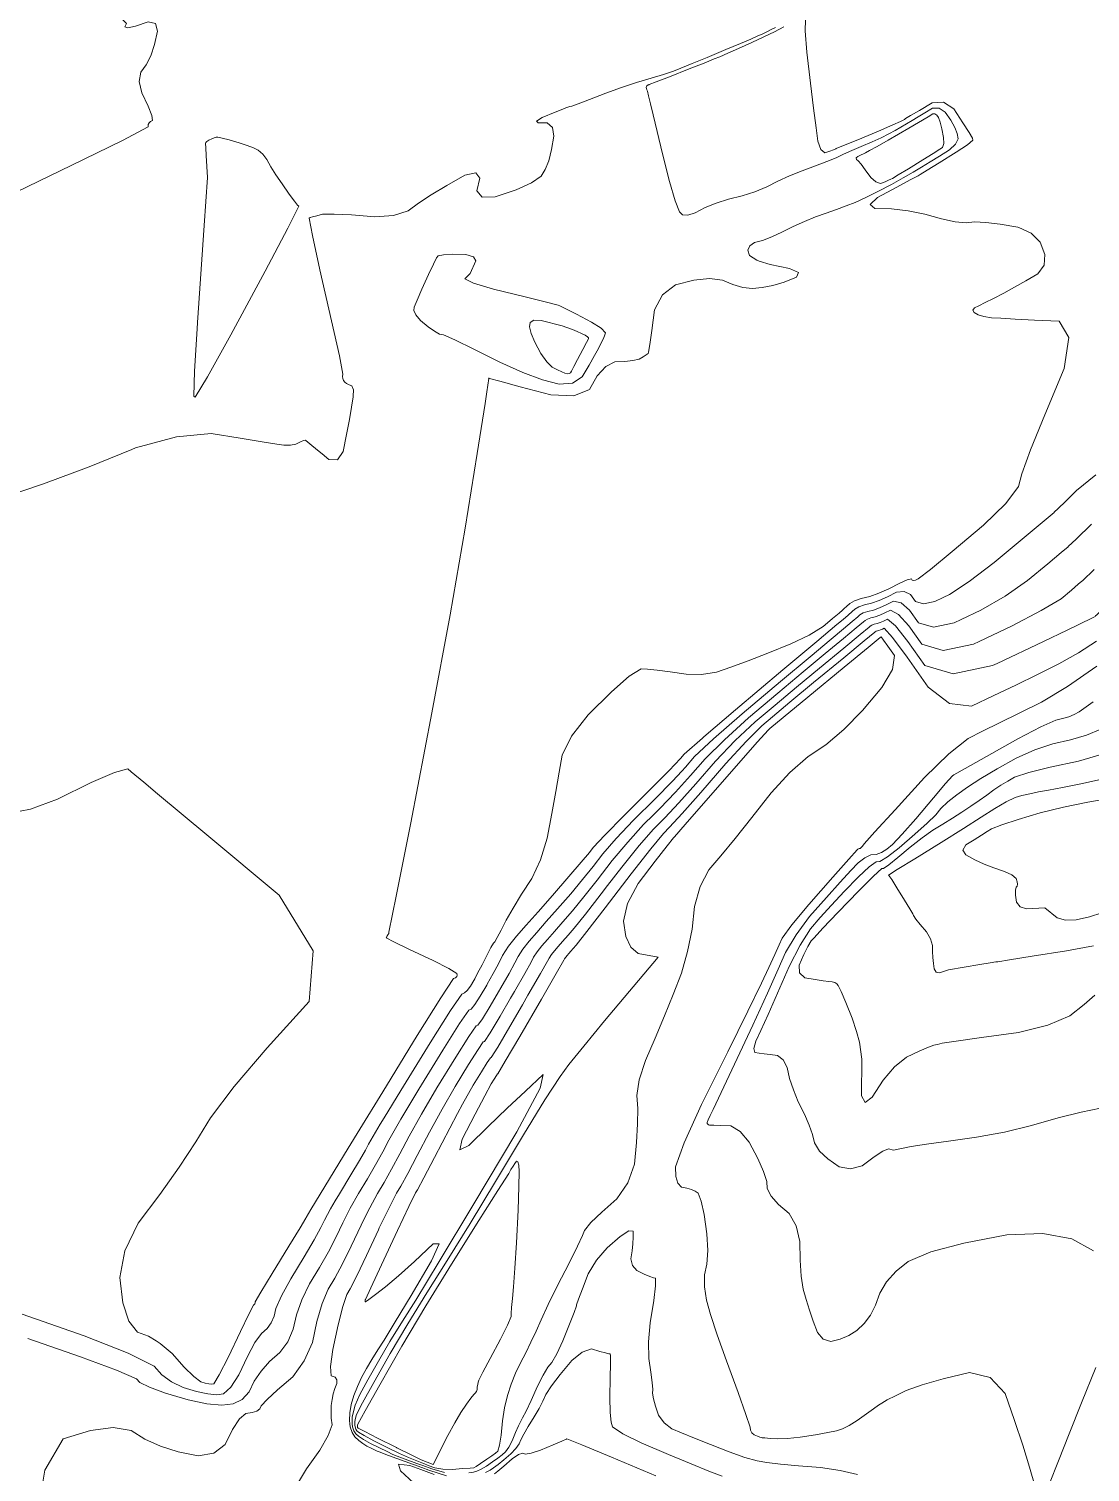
# Model space of a CAD drawing. Header units: inches. Extents: x 1337389 to 1347141, y 407035 to 414577.
# Drawn here: x 1343835 to 1344391, y 411760 to 412515 of the extents above; entities that cross this region are included whole.
import ezdxf

# ---------------------------------------------------------------- set-up
doc = ezdxf.new("R2010")
doc.units = ezdxf.units.IN
doc.header["$MEASUREMENT"] = 0
doc.layers.add('Topo', color=7, linetype='Continuous', lineweight=15, true_color=0x459900)

msp = doc.modelspace()

# ---------------------------------------------------------------- linework, layer by layer
at = {"layer": 'Topo'}
msp.add_line((1343927.117, 412411.7239, 745), (1343928.862, 412436.923, 745), dxfattribs=at)
for points, elevation in [([(1343872.0158, 412532.2548), (1343886.497, 412517.3889), (1343885.5252, 412515.6441), (1343887.065, 412515.2139), (1343891.1161, 412516.0979), (1343897.6781, 412518.296), (1343901.5308, 412517.4288), (1343902.6729, 412513.496), (1343901.105, 412506.4959), (1343899.1191, 412500.5759), (1343896.7161, 412495.736), (1343893.8959, 412491.9741), (1343893.1289, 412487.129), (1343894.4151, 412481.198), (1343897.7559, 412474.184), (1343899.625, 412469.337), (1343900.022, 412466.6589), (1343898.946, 412466.149), (1343898.198, 412465.4431), (1343897.7757, 412464.5421), (1343897.6809, 412463.4449), (1343884.256, 412456.295), (1343857.5008, 412443.0928), (1343817.417, 412423.837)], 740), ([(1344145.322, 412483.9211), (1344153.2799, 412486.5351), (1344160.9999, 412488.795), (1344167.432, 412490.8089), (1344172.576, 412492.5749), (1344176.4319, 412494.0952), (1344182.2981, 412496.4682), (1344190.1729, 412499.6952), (1344200.0571, 412503.7748), (1344207.7179, 412506.9731), (1344213.1561, 412509.2881), (1344216.3709, 412510.721), (1344219.265, 412512.0638), (1344221.8391, 412513.319), (1344224.0909, 412514.4858), (1344225.9169, 412515.3941)], 745), ([(1344217.4661, 412393.212), (1344216.18, 412393.6281), (1344212.309, 412396.1297), (1344211.573, 412398.8681), (1344212.4779, 412401.0941), (1344215.0231, 412402.8069), (1344219.2077, 412404.007), (1344223.9791, 412405.8171), (1344229.3361, 412408.2359), (1344235.2791, 412411.264), (1344241.121, 412413.937), (1344246.8632, 412416.2521), (1344252.5041, 412418.2109), (1344257.858, 412420.1359), (1344262.925, 412422.0268), (1344267.7051, 412423.8849), (1344273.2549, 412426.3771), (1344279.5761, 412429.5037), (1344286.666, 412433.2651), (1344292.818, 412436.6492), (1344298.0301, 412439.6571), (1344302.304, 412442.287), (1344306.881, 412445.1041), (1344311.7619, 412448.1059), (1344316.9459, 412451.2948), (1344320.22, 412454.32), (1344321.5831, 412457.1811), (1344321.036, 412459.8781), (1344319.7217, 412463.1021), (1344317.644, 412466.852), (1344314.7991, 412471.1299), (1344311.6018, 412473.198), (1344308.052, 412473.0548), (1344304.1501, 412470.703), (1344300.599, 412468.572), (1344297.4011, 412466.6621), (1344294.5548, 412464.9751), (1344291.5881, 412463.2412), (1344288.4999, 412461.4629), (1344285.2911, 412459.639), (1344281.2821, 412457.644), (1344276.4721, 412455.4761), (1344270.8611, 412453.1349), (1344265.861, 412450.9801), (1344261.472, 412449.01), (1344257.6929, 412447.224), (1344252.836, 412445.1931), (1344246.901, 412442.9161), (1344239.8871, 412440.3931), (1344233.301, 412437.7351), (1344227.1419, 412434.9401), (1344221.4101, 412432.0099), (1344215.217, 412429.4631), (1344208.5619, 412427.3), (1344201.445, 412425.521), (1344194.9781, 412423.4579), (1344189.163, 412421.113), (1344183.9979, 412418.4831), (1344180.0389, 412417.232), (1344177.2858, 412417.358), (1344175.7388, 412418.8609), (1344173.4971, 412424.6911), (1344170.5611, 412434.8469), (1344166.93, 412449.3301), (1344164.059, 412460.928), (1344161.9479, 412469.6411), (1344160.597, 412475.4689), (1344159.5949, 412479.5979), (1344158.943, 412482.0268), (1344158.641, 412482.7571), (1344158.457, 412483.4039), (1344158.3931, 412483.9668), (1344158.4461, 412484.4451), (1344158.588, 412484.806), (1344158.817, 412485.0489), (1344159.1329, 412485.1739), (1344159.4209, 412485.2788), (1344159.68, 412485.366), (1344159.9108, 412485.434), (1344163.505, 412486.835), (1344170.463, 412489.569), (1344180.7849, 412493.638), (1344188.621, 412496.7441), (1344193.971, 412498.8881), (1344196.835, 412500.0711), (1344201.069, 412501.894), (1344206.6712, 412504.3591), (1344213.6431, 412507.4659), (1344219.9191, 412510.38), (1344225.4999, 412513.1009), (1344230.3839, 412515.631)], 750), ([(1344241.6671, 412519.3587), (1344241.4709, 412513.5139), (1344242.3418, 412502.478), (1344244.28, 412486.25), (1344245.8938, 412473.071), (1344247.183, 412462.9421), (1344248.1479, 412455.8601), (1344249.683, 412451.4599), (1344251.7891, 412449.7409), (1344254.4651, 412450.704), (1344256.355, 412451.396), (1344257.4589, 412451.8161), (1344257.7758, 412451.9669), (1344261.6132, 412453.5789), (1344268.969, 412456.6519), (1344279.8442, 412461.1881), (1344287.328, 412464.3449), (1344291.4219, 412466.1241), (1344292.1249, 412466.5232), (1344292.8021, 412466.9129), (1344293.4521, 412467.293), (1344294.0748, 412467.6619), (1344296.6861, 412469.232), (1344301.2842, 412472.002), (1344307.8677, 412475.9709), (1344313.858, 412476.211), (1344319.2531, 412472.7231), (1344324.053, 412465.505), (1344327.3139, 412460.3911), (1344329.0371, 412457.3821), (1344329.22, 412456.4782), (1344326.366, 412454.0441), (1344320.4741, 412450.0809), (1344311.544, 412444.5879), (1344305.249, 412440.7149), (1344301.588, 412438.463), (1344300.5619, 412437.832), (1344296.4999, 412435.6189), (1344289.4029, 412431.825), (1344279.2692, 412426.4501), (1344275.444, 412422.758), (1344277.926, 412420.7479), (1344286.7148, 412420.4211), (1344295.4502, 412419.3908), (1344304.1311, 412417.6569), (1344312.7569, 412415.2191), (1344319.9549, 412413.7362), (1344325.726, 412413.2059), (1344330.069, 412413.6302), (1344336.024, 412413.3952), (1344343.5909, 412412.503), (1344352.7711, 412410.952), (1344353.229, 412410.743)], 755), ([(1344116.3221, 412473.3239), (1344118.4059, 412474.063), (1344119.373, 412474.1989), (1344122.82, 412475.394), (1344128.747, 412477.649), (1344137.1541, 412480.9621), (1344145.322, 412483.9211)], 745), ([(1344005.0549, 412322.4519), (1344005.1111, 412325.892), (1344004.3741, 412328.003), (1344002.839, 412328.493), (1344001.5921, 412329.115), (1344000.6331, 412329.871), (1343999.962, 412330.7591), (1343999.5819, 412331.7339), (1343999.4931, 412332.7962), (1343999.695, 412333.944), (1343997.7831, 412343.6289), (1343993.7559, 412361.848), (1343987.6161, 412388.6041), (1343983.6821, 412406.5341), (1343981.9538, 412415.6378), (1343982.432, 412415.9169), (1343983.7729, 412416.343), (1343985.9789, 412416.9161), (1343989.0481, 412417.6359), (1343995.1291, 412417.789), (1344004.222, 412417.3749), (1344016.3279, 412416.396), (1344026.186, 412417.073), (1344033.7979, 412419.407), (1344039.1621, 412423.3991), (1344045.885, 412427.8319), (1344053.9671, 412432.708), (1344063.4071, 412438.0269), (1344069.1899, 412439.329), (1344071.3181, 412436.6161), (1344069.789, 412429.8863), (1344072.4329, 412426.6121), (1344079.2521, 412426.7949), (1344090.244, 412430.4339), (1344098.281, 412434.016), (1344103.3641, 412437.5419), (1344105.492, 412441.0112), (1344107.3091, 412445.6501), (1344108.8151, 412451.4589), (1344110.0102, 412458.4381), (1344109.238, 412463.0949), (1344106.496, 412465.431), (1344101.7861, 412465.447), (1344100.9091, 412466.3982), (1344103.8641, 412468.284), (1344110.6519, 412471.105), (1344115.499, 412473.0321), (1344116.3221, 412473.3239)], 745), ([(1343928.862, 412436.923), (1343928.1339, 412448.386), (1343927.906, 412452.3791), (1343927.8139, 412454.6321), (1343927.858, 412455.1452), (1343928.408, 412455.7339), (1343929.4631, 412456.3991), (1343931.0239, 412457.1402), (1343932.342, 412457.6531), (1343933.419, 412457.9381), (1343934.2542, 412457.9967), (1343936.5141, 412457.532), (1343940.201, 412456.5429), (1343945.313, 412455.0309), (1343949.545, 412453.6309), (1343952.8949, 412452.3409), (1343955.366, 412451.162), (1343957.6999, 412449.1261), (1343959.897, 412446.234), (1343961.9589, 412442.485), (1343964.5891, 412438.2361), (1343967.7881, 412433.4861), (1343971.5561, 412428.236), (1343974.2661, 412424.54), (1343975.9181, 412422.398), (1343976.5099, 412421.8112), (1343970.8899, 412410.323), (1343959.0558, 412387.932), (1343941.009, 412354.6411), (1343928.7569, 412332.648), (1343922.3019, 412321.9529), (1343921.642, 412322.5581), (1343922.078, 412335.6011), (1343923.4098, 412357.768)], 745), ([(1343923.4098, 412357.768), (1343923.6091, 412361.0821), (1343927.117, 412411.7239)], 745), ([(1344353.229, 412410.743), (1344359.724, 412407.78), (1344364.449, 412402.988), (1344366.9479, 412396.5759), (1344366.542, 412391.0839), (1344363.2333, 412386.513), (1344357.0201, 412382.8629), (1344351.094, 412379.504), (1344345.4531, 412376.438), (1344340.097, 412373.6639), (1344335.7591, 412371.4442), (1344332.436, 412369.7782), (1344330.1289, 412368.6658), (1344329.28, 412367.516), (1344329.887, 412366.329), (1344331.9512, 412365.1041), (1344334.9619, 412364.1861), (1344338.9221, 412363.5739), (1344343.83, 412363.2689), (1344351.3709, 412362.8599), (1344361.5459, 412362.3459), (1344374.354, 412361.7289), (1344379.5049, 412353.251), (1344376.9979, 412336.9131), (1344366.833, 412312.714), (1344359.458, 412294.382), (1344354.8721, 412281.9171), (1344353.0749, 412275.3189), (1344346.4031, 412266.352), (1344334.8548, 412255.0161), (1344318.4321, 412241.3109), (1344307.0321, 412231.959), (1344300.6552, 412226.9591), (1344299.3019, 412226.3131), (1344298.249, 412226.0971), (1344297.497, 412226.3131), (1344297.046, 412226.9591), (1344294.8711, 412226.414), (1344290.972, 412224.6781), (1344285.3498, 412221.751), (1344280.1259, 412219.455), (1344275.3, 412217.7891), (1344270.8732, 412216.755), (1344267.371, 412215.535), (1344264.7931, 412214.1291), (1344263.1401, 412212.538), (1344261.973, 412211.4229), (1344261.291, 412210.7838), (1344261.0938, 412210.6228), (1344259.2871, 412209.1019), (1344255.8689, 412206.223), (1344251.924, 412202.8981)], 755), ([(1344074.9971, 412324.8559), (1344076.0462, 412331.8399), (1344075.8662, 412331.9071), (1344076.0909, 412331.865), (1344076.2399, 412331.8288), (1344076.334, 412331.8019), (1344081.7059, 412330.3578), (1344092.4128, 412327.4909), (1344108.4631, 412323.196), (1344120.529, 412322.7161), (1344128.6111, 412326.053), (1344132.7092, 412333.207), (1344137.1661, 412338.0211), (1344141.983, 412340.4971), (1344147.1601, 412340.634), (1344151.3532, 412341.1129), (1344154.562, 412341.9349), (1344156.787, 412343.1011), (1344158.3611, 412344.0901), (1344159.2819, 412344.903), (1344159.551, 412345.54), (1344160.203, 412349.541), (1344161.2362, 412356.9079), (1344162.6519, 412367.64), (1344166.802, 412375.6021), (1344173.687, 412380.792), (1344183.306, 412383.2119), (1344191.5012, 412384.0331), (1344198.273, 412383.254), (1344203.6202, 412380.8749), (1344208.863, 412379.4212), (1344213.9991, 412378.892), (1344219.03, 412379.287), (1344224.541, 412380.398), (1344230.532, 412382.224), (1344237.0031, 412384.7661), (1344237.9359, 412387.1359), (1344233.3299, 412389.335), (1344223.1869, 412391.363), (1344217.4661, 412393.212)], 750), ([(1343988.7191, 412292.3591), (1343992.2518, 412289.4169), (1343996.7401, 412289.1529), (1343999.8541, 412293.5059), (1344001.5931, 412302.477), (1344003.038, 412310.243), (1344004.1909, 412316.804), (1344005.0501, 412322.159), (1344005.0549, 412322.4519)], 745), ([(1344063.6711, 412253.455), (1344069.9541, 412292.617), (1344074.0789, 412318.745), (1344074.9971, 412324.8559)], 750), ([(1343889.19, 412294.6579), (1343891.1958, 412295.478), (1343912.5171, 412301.306), (1343930.7782, 412302.997), (1343945.98, 412300.549), (1343957.3852, 412298.7119), (1343964.995, 412297.486), (1343968.8069, 412296.87), (1343972.1491, 412296.8529), (1343975.0191, 412297.435), (1343977.4189, 412298.616), (1343979.097, 412299.3351), (1343980.054, 412299.5921), (1343980.2899, 412299.387), (1343982.402, 412297.6229), (1343986.389, 412294.3001), (1343988.7191, 412292.3591)], 745), ([(1343775.9848, 412251.7749), (1343796.7739, 412262.156), (1343819.604, 412268.8501), (1343842.951, 412276.635), (1343866.815, 412285.511), (1343889.19, 412294.6579)], 745), ([(1344393.6378, 412281.355), (1344383.533, 412273.1101), (1344377.6971, 412267.4789), (1344373.7861, 412263.7049), (1344371.8012, 412261.79), (1344371.7409, 412261.7321), (1344366.4781, 412257.3339), (1344356.012, 412248.5979), (1344340.342, 412235.5219), (1344327.3449, 412225.586), (1344317.0198, 412218.7911), (1344313.7851, 412217.2451)], 760), ([(1344023.7592, 412042.2171), (1344027.5789, 412060.982), (1344035.1319, 412099.463), (1344046.26, 412156.8769), (1344055.773, 412208.2081), (1344063.6711, 412253.455)], 750), ([(1344391.286, 412255.5759), (1344383.2431, 412247.814), (1344379.159, 412243.8738), (1344379.036, 412243.7549), (1344375.446, 412240.748), (1344368.388, 412234.8531), (1344357.863, 412226.0698), (1344346.1952, 412217.9932), (1344333.385, 412210.6222), (1344323.172, 412205.743)], 765), ([(1344378.495, 412200.218), (1344383.896, 412202.8059), (1344392.904, 412207.1661), (1344393.1409, 412207.3629), (1344393.3819, 412207.575), (1344393.6269, 412207.8022), (1344393.876, 412208.0439), (1344402.156, 412216.0329), (1344418.466, 412231.7701), (1344426.596, 412239.6149)], 775), ([(1344332.5592, 412194.241), (1344349.75, 412202.4529), (1344365.0449, 412210.3999), (1344375.3841, 412216.6178), (1344380.7639, 412221.1081), (1344384.414, 412224.1619), (1344386.3319, 412225.779), (1344386.5181, 412225.959), (1344392.6989, 412231.9241)], 770), ([(1344313.7851, 412217.2451), (1344309.3671, 412215.1349), (1344303.4141, 412213.9161), (1344299.1611, 412215.1331), (1344296.6079, 412218.788), (1344293.3401, 412220.4079), (1344289.355, 412219.9953), (1344284.6541, 412217.548), (1344280.287, 412215.628), (1344276.253, 412214.2361), (1344272.5511, 412213.371), (1344269.6231, 412212.3509), (1344267.4681, 412211.175), (1344266.086, 412209.8449), (1344264.0571, 412208.0451), (1344261.3812, 412205.776), (1344258.057, 412203.0371), (1344247.5599, 412194.2319), (1344229.89, 412179.3599), (1344205.0471, 412158.423), (1344188.5009, 412144.2862)], 760), ([(1344323.172, 412205.743), (1344319.4329, 412203.9569), (1344308.5791, 412201.7341), (1344300.8253, 412203.9541), (1344296.171, 412210.6159), (1344291.808, 412214.4019), (1344287.737, 412215.3121), (1344283.9591, 412213.3439), (1344280.448, 412211.801), (1344277.205, 412210.6819), (1344274.229, 412209.9869), (1344271.8762, 412209.167), (1344270.1429, 412208.2221), (1344269.0319, 412207.1521), (1344266.1409, 412204.667), (1344261.47, 412200.7669), (1344255.0201, 412195.4511), (1344244.0379, 412186.276), (1344228.5262, 412173.243), (1344208.4842, 412156.3519), (1344193.534, 412143.2701), (1344183.6779, 412133.9967), (1344178.914, 412128.5338), (1344176.9019, 412126.3881)], 765), ([(1344138.146, 412066.5849), (1344145.5319, 412076.226), (1344154.669, 412087.549), (1344162.173, 412096.1389), (1344168.043, 412101.9948), (1344175.4, 412109.85), (1344184.2471, 412119.704), (1344194.581, 412131.5571), (1344204.951, 412142.3919), (1344215.357, 412152.2091), (1344225.7978, 412161.009), (1344236.994, 412170.3651), (1344248.9448, 412180.279), (1344261.65, 412190.7491), (1344270.3099, 412197.9119), (1344274.924, 412201.7671), (1344275.4931, 412202.3148), (1344276.3798, 412202.798), (1344277.5858, 412203.2181), (1344279.1092, 412203.574), (1344280.7701, 412204.1481), (1344282.5679, 412204.938), (1344284.503, 412205.9449), (1344288.745, 412202.391), (1344295.295, 412194.274), (1344304.153, 412181.5961), (1344318.909, 412177.372), (1344339.5629, 412181.6009), (1344341.9461, 412182.7392)], 775), ([(1344162.1162, 412103.5728), (1344165.4999, 412106.9491), (1344173.7039, 412115.51), (1344181.5801, 412124.119), (1344189.1289, 412132.7771), (1344199.243, 412142.831), (1344211.9197, 412154.2802), (1344227.1622, 412167.1259), (1344240.5161, 412178.321), (1344251.9821, 412187.865), (1344261.56, 412195.7579), (1344268.2261, 412201.2892), (1344271.9781, 412204.4597), (1344272.8178, 412205.2681), (1344274.1279, 412205.9821), (1344275.9081, 412206.6018), (1344278.157, 412207.128), (1344280.6091, 412207.9741), (1344283.2627, 412209.1409), (1344286.1199, 412210.6279), (1344290.2771, 412208.3958), (1344295.7331, 412202.4448), (1344302.4891, 412192.7751), (1344313.7439, 412189.553), (1344329.4981, 412192.7791), (1344332.5592, 412194.241)], 770), ([(1344004.5361, 411785.063), (1344004.4401, 411785.8319), (1344004.562, 411788.5369), (1344005.104, 411791.5612), (1344006.0649, 411794.904), (1344008.566, 411800.4021), (1344012.6069, 411808.0569), (1344018.1868, 411817.8667), (1344024.2361, 411828.0811), (1344030.753, 411838.7), (1344037.738, 411849.7219), (1344050.046, 411869.903), (1344067.6759, 411899.2439), (1344090.6271, 411937.743), (1344102.8631, 411960.5579), (1344104.382, 411967.6898), (1344095.1849, 411959.137), (1344085.6329, 411950.1149), (1344075.728, 411940.6229), (1344065.4689, 411930.6631), (1344060.904, 411928.41), (1344062.034, 411933.8668), (1344068.8581, 411947.0319), (1344073.9389, 411956.676), (1344077.2769, 411962.8001), (1344078.8721, 411965.4041), (1344079.9831, 411967.1589), (1344080.6101, 411968.0639), (1344080.752, 411968.121), (1344084.626, 411974.6679), (1344092.232, 411987.7061), (1344103.57, 412007.234), (1344111.2551, 412020.5029), (1344115.286, 412027.513), (1344115.6648, 412028.263), (1344116.2089, 412029.094), (1344116.917, 412030.0049), (1344117.7899, 412030.9952), (1344118.8701, 412032.2239), (1344120.1569, 412033.6911), (1344121.6509, 412035.395), (1344127.2051, 412042.48), (1344136.82, 412054.946), (1344150.494, 412072.7929), (1344160.6799, 412085.7572), (1344167.3768, 412093.8401), (1344170.585, 412097.04), (1344177.097, 412104.1901), (1344186.913, 412115.288), (1344200.033, 412130.3359), (1344210.6601, 412141.953), (1344218.7941, 412150.138), (1344224.435, 412154.892), (1344233.473, 412162.4098), (1344245.908, 412172.693), (1344261.74, 412185.74), (1344272.394, 412194.5341), (1344277.8702, 412199.0738), (1344278.1681, 412199.3609), (1344278.6329, 412199.6141), (1344279.264, 412199.834), (1344280.061, 412200.021), (1344280.9311, 412200.3208), (1344281.8718, 412200.7342), (1344282.8851, 412201.2621), (1344287.214, 412196.3849), (1344294.858, 412186.1029), (1344305.8171, 412170.4171), (1344317.022, 412161.8211), (1344328.471, 412160.3171), (1344340.1668, 412165.904), (1344351.6979, 412171.456), (1344363.0651, 412176.976), (1344374.2689, 412182.4611), (1344384.541, 412188.2488), (1344393.8811, 412194.3401)], 780), ([(1344251.924, 412202.8981), (1344250.8401, 412201.9839), (1344243.5252, 412197.5479), (1344233.923, 412192.9141), (1344222.034, 412188.082), (1344211.5939, 412184.027), (1344202.6, 412180.749), (1344195.0541, 412178.248), (1344187.244, 412177.019), (1344179.168, 412177.0611), (1344170.8281, 412178.374), (1344164.1349, 412179.298), (1344159.09, 412179.833), (1344155.693, 412179.9801), (1344149.3608, 412176.0201), (1344140.0939, 412167.9542), (1344127.8931, 412155.7811), (1344119.287, 412144.7249), (1344114.2761, 412134.7849), (1344112.8599, 412125.9601), (1344111.0831, 412115.7748), (1344108.9431, 412104.2291), (1344106.441, 412091.322), (1344102.979, 412079.992), (1344098.5559, 412070.2409), (1344093.1719, 412062.067), (1344088.6861, 412054.839), (1344085.0969, 412048.557), (1344082.4051, 412043.2211), (1344080.3928, 412039.4159), (1344079.061, 412037.1429), (1344078.4089, 412036.4031), (1344077.0911, 412034.1621), (1344075.1092, 412030.4202), (1344072.4611, 412025.178), (1344070.1161, 412020.6829), (1344068.586, 412017.879)], 755), ([(1344341.9461, 412182.7392), (1344366.1151, 412194.2849), (1344378.495, 412200.218)], 775), ([(1344164.628, 412029.1911), (1344154.1289, 412031.0601), (1344150.2261, 412034.3551), (1344147.6691, 412040.0091), (1344146.459, 412048.023), (1344148.628, 412057.2499), (1344154.1771, 412067.6898), (1344163.106, 412079.3431), (1344169.241, 412087.2931), (1344172.5812, 412091.5409), (1344173.1269, 412092.0859), (1344178.793, 412098.53), (1344189.5789, 412110.8732), (1344205.485, 412129.1161), (1344216.3689, 412141.5139), (1344222.231, 412148.0659), (1344223.071, 412148.7751), (1344229.9511, 412154.4549), (1344242.8701, 412165.1071), (1344261.8298, 412180.731), (1344274.4792, 412191.1561), (1344280.8158, 412196.3821), (1344280.843, 412196.4069), (1344280.885, 412196.43), (1344280.9421, 412196.45), (1344281.014, 412196.4671), (1344281.0921, 412196.4941), (1344281.1771, 412196.531), (1344281.2679, 412196.5789), (1344282.4681, 412194.98), (1344284.776, 412191.7359), (1344288.1931, 412186.845), (1344287.1181, 412179.6269), (1344281.553, 412170.0819), (1344271.4959, 412158.21), (1344261.7269, 412148.2411), (1344252.244, 412140.175), (1344243.0479, 412134.0131), (1344233.5502, 412125.6281), (1344223.7497, 412115.0179), (1344213.647, 412102.1851), (1344204.8509, 412091.207), (1344197.361, 412082.0851), (1344191.1779, 412074.8189), (1344186.6089, 412066.0101), (1344183.655, 412055.6579), (1344182.3171, 412043.764), (1344180.0068, 412032.1361), (1344176.7281, 412020.7741), (1344172.4779, 412009.678), (1344167.933, 411998.3669), (1344163.0939, 411986.8419), (1344157.96, 411975.1022), (1344154.7131, 411965.058), (1344153.3509, 411956.71), (1344153.8761, 411950.0589), (1344153.8491, 411941.8821), (1344153.271, 411932.18), (1344152.141, 411920.952), (1344148.7309, 411911.1469), (1344143.041, 411902.7659), (1344135.0699, 411895.8079), (1344129.4121, 411890.2929), (1344126.0669, 411886.2219), (1344125.0361, 411883.595), (1344122.338, 411877.9071), (1344117.9731, 411869.161), (1344111.9411, 411857.3549), (1344107.053, 411847.477), (1344103.3069, 411839.5271), (1344100.704, 411833.5049), (1344098.0329, 411827.7429), (1344095.296, 411822.2409), (1344092.4911, 411817), (1344089.9589, 411811.527), (1344087.6989, 411805.8248), (1344085.7119, 411799.8911), (1344084.1753, 411793.4701), (1344083.0861, 411786.561), (1344082.447, 411779.164), (1344081.628, 411773.905), (1344080.6269, 411770.7838), (1344079.4461, 411769.7991), (1344077.55, 411768.396), (1344074.9419, 411766.5739), (1344071.619, 411764.3329), (1344069.3791, 411762.832), (1344068.222, 411762.0709), (1344068.148, 411762.0509), (1344066.2201, 411761.9071), (1344062.4389, 411761.6381), (1344056.8052, 411761.2461), (1344051.9071, 411761.403), (1344047.7452, 411762.1101), (1344044.32, 411763.3651), (1344041.959, 411764.2611)], 785), ([(1344361.8729, 411752.1499), (1344358.92, 411762.333), (1344355.31, 411773.8599), (1344351.042, 411786.7319), (1344346.1151, 411800.9488), (1344338.248, 411809.3371), (1344327.4409, 411811.895), (1344313.6929, 411808.625), (1344302.6591, 411805.5149), (1344294.339, 411802.5673), (1344288.7319, 411799.779), (1344284.4631, 411797.5619), (1344281.5302, 411795.9141), (1344279.934, 411794.8351), (1344277.272, 411792.957), (1344273.5442, 411790.2771), (1344268.751, 411786.7979), (1344264.557, 411784.1728), (1344260.964, 411782.4029), (1344257.97, 411781.4881), (1344253.2961, 411780.4651), (1344246.9411, 411779.3361), (1344238.9061, 411778.0991), (1344232.263, 411777.3769), (1344227.0131, 411777.169), (1344223.156, 411777.475), (1344220.469, 411777.6979), (1344218.9531, 411777.837), (1344218.6078, 411777.892), (1344217.7962, 411778.16), (1344216.5161, 411778.641), (1344214.769, 411779.3361), (1344213.544, 411780.3492), (1344212.841, 411781.6811), (1344212.66, 411783.3319), (1344210.5019, 411789.9501), (1344206.3678, 411801.5359), (1344200.2581, 411818.0881), (1344195.4601, 411831.6369), (1344191.9747, 411842.1833), (1344189.803, 411849.7259), (1344188.7731, 411856.644), (1344188.8841, 411862.938), (1344190.1371, 411868.606), (1344190.506, 411875.7589), (1344189.9919, 411884.3959), (1344188.5949, 411894.5169), (1344187.1251, 411901.605), (1344185.5821, 411905.66), (1344183.9659, 411906.681), (1344181.9751, 411907.5618), (1344179.6071, 411908.303), (1344176.863, 411908.904), (1344174.963, 411910.9649), (1344173.909, 411914.4859), (1344173.6991, 411919.4659), (1344178.1461, 411931.9881), (1344187.252, 411952.0501), (1344201.016, 411979.6539), (1344211.478, 412000.809), (1344218.637, 412015.5151), (1344222.494, 412023.7711), (1344225.5731, 412030.4471), (1344227.875, 412035.5409), (1344229.3991, 412039.055), (1344234.5851, 412046.117), (1344243.4319, 412056.729), (1344255.9412, 412070.8899), (1344264.374, 412080.428), (1344268.7301, 412085.3428), (1344269.0109, 412085.634), (1344269.359, 412085.843), (1344269.7758, 412085.968), (1344270.26, 412086.0108), (1344270.85, 412086.4221), (1344271.5431, 412087.2019), (1344272.34, 412088.3501), (1344277.994, 412094.707), (1344288.5041, 412106.2701), (1344303.87, 412123.0408), (1344316.6111, 412135.471), (1344326.7259, 412143.5601), (1344334.2161, 412147.3069), (1344343.113, 412151.717), (1344353.4169, 412156.7887), (1344365.128, 412162.5231), (1344378.676, 412170.7099), (1344394.0611, 412181.3511)], 785), ([(1344392.2649, 411875.4869), (1344380.99, 411881.836), (1344365.9269, 411884.6299), (1344347.0772, 411883.8691), (1344324.4391, 411879.5519), (1344307.2261, 411874.9422), (1344295.436, 411870.04), (1344289.0701, 411864.845), (1344284.0991, 411859.3089), (1344280.523, 411853.43), (1344278.3401, 411847.2091), (1344275.5997, 411841.892), (1344272.3011, 411837.479), (1344268.4439, 411833.9701), (1344264.2619, 411831.2428), (1344259.7539, 411829.2981), (1344254.922, 411828.1338), (1344250.971, 411829.335), (1344247.9009, 411832.9), (1344245.7119, 411838.8291), (1344243.741, 411844.5601), (1344241.9881, 411850.0908), (1344240.453, 411855.4228), (1344239.4028, 411862.2671), (1344238.84, 411870.6249), (1344238.7619, 411880.4949), (1344236.8561, 411888.6419), (1344233.121, 411895.0681), (1344227.559, 411899.771), (1344223.7471, 411904.119), (1344221.687, 411908.1111), (1344221.3789, 411911.7468), (1344219.702, 411916.9939), (1344216.6589, 411923.854), (1344212.248, 411932.324), (1344207.5609, 411938.017), (1344202.599, 411940.9301), (1344197.3598, 411941.0658), (1344193.6671, 411941.2001), (1344191.5189, 411941.3338), (1344190.9162, 411941.4663), (1344190.506, 411941.7399), (1344190.2888, 411942.1559), (1344190.2651, 411942.714), (1344190.7641, 411944.117), (1344191.784, 411946.3651), (1344193.326, 411949.4592), (1344197.5529, 411958.3669), (1344204.4632, 411973.091), (1344214.0581, 411993.6309), (1344221.7191, 412010.2371), (1344227.445, 412022.9101), (1344231.2371, 412031.6499), (1344236.706, 412040.805), (1344243.851, 412050.3771), (1344252.673, 412060.365), (1344259.8431, 412068.3619), (1344265.359, 412074.3699), (1344269.223, 412078.3871), (1344272.718, 412081.146), (1344275.845, 412082.6469), (1344278.605, 412082.8881), (1344281.4222, 412083.8801), (1344284.296, 412085.6229), (1344287.2289, 412088.1161), (1344292.259, 412093.42), (1344299.3861, 412101.5349), (1344308.6111, 412112.46), (1344315.0021, 412119.919), (1344318.56, 412123.9103), (1344319.285, 412124.4331), (1344325.2212, 412127.828), (1344336.3678, 412134.094), (1344352.726, 412143.2301), (1344364.8131, 412149.574), (1344372.628, 412153.1241), (1344376.1711, 412153.882), (1344379.377, 412154.8489), (1344382.247, 412156.024), (1344384.7801, 412157.4079), (1344392.1979, 412162.6479)], 790), ([(1344188.5009, 412144.2862), (1344187.8249, 412143.709), (1344178.2259, 412135.2181), (1344176.2481, 412132.9488), (1344170.3109, 412126.83), (1344160.415, 412116.8591), (1344146.561, 412103.036), (1344136.6369, 412092.9251), (1344130.6439, 412086.524), (1344128.5828, 412083.833), (1344124.3249, 412078.7509), (1344117.8718, 412071.276), (1344109.2218, 412061.409), (1344101.7712, 412052.919), (1344095.519, 412045.8059), (1344090.467, 412040.069), (1344086.367, 412034.797), (1344083.22, 412029.989), (1344081.0261, 412025.645), (1344078.344, 412020.6471), (1344075.1731, 412014.9969), (1344074.867, 412014.47)], 760), ([(1344396.0479, 411950.201), (1344385.9331, 411948.147), (1344373.8939, 411945.0909), (1344359.9309, 411941.0331), (1344345.7019, 411937.6601), (1344331.2089, 411934.9742), (1344316.4511, 411932.973), (1344305.056, 411931.3388), (1344297.0251, 411930.0719), (1344287.6899, 411928.271), (1344285.027, 411928.9267), (1344282.083, 411927.6131), (1344277.527, 411924.659), (1344271.358, 411920.0639), (1344265.271, 411918.3551), (1344259.263, 411919.532), (1344253.336, 411923.5959), (1344249.0502, 411927.749), (1344246.4031, 411931.9899), (1344245.397, 411936.3189), (1344243.648, 411941.3559), (1344241.154, 411947.1001), (1344237.9171, 411953.5512), (1344235.3169, 411959.7691), (1344233.354, 411965.754), (1344232.029, 411971.5071), (1344229.9011, 411975.5051), (1344226.9709, 411977.7481), (1344223.2389, 411978.238), (1344220.04, 411978.652), (1344217.3749, 411978.991), (1344215.2421, 411979.2549), (1344214.6932, 411981.2971), (1344215.7251, 411985.1171), (1344218.3401, 411990.715), (1344222.103, 411999.1021), (1344227.0149, 412010.2791), (1344233.0749, 412024.245), (1344238.826, 412035.494), (1344244.2701, 412044.025), (1344249.4049, 412049.839), (1344255.311, 412056.2961), (1344261.988, 412063.397), (1344269.4347, 412071.1399), (1344275.011, 412076.356), (1344278.7161, 412079.045), (1344280.5509, 412079.205), (1344284.526, 412081.6521), (1344290.6397, 412086.383), (1344298.894, 412093.401), (1344305.2969, 412099.144), (1344309.8481, 412103.6149), (1344312.5471, 412106.8111), (1344316.2071, 412110.287), (1344320.8278, 412114.0409), (1344326.41, 412118.075), (1344333.4511, 412122.6179), (1344341.9509, 412127.6698), (1344351.9091, 412133.232), (1344361.63, 412137.5989), (1344371.114, 412140.771), (1344380.361, 412142.7493), (1344388.7291, 412145.271), (1344396.218, 412148.339)], 795), ([(1344393.084, 412009.2069), (1344387.4209, 412004.4469), (1344379.8829, 411998.4019), (1344368.4359, 411993.5001), (1344353.0811, 411989.7399), (1344333.8181, 411987.1242), (1344320.543, 411985.2539), (1344313.257, 411984.131), (1344311.96, 411983.754), (1344310.7871, 411983.461), (1344309.74, 411983.2521), (1344308.8169, 411983.1261), (1344305.9781, 411982.01), (1344301.2229, 411979.9029), (1344294.553, 411976.805), (1344288.221, 411971.7699), (1344282.228, 411964.797), (1344276.574, 411955.887), (1344272.824, 411953.142), (1344270.977, 411956.562), (1344271.09, 411975.7321), (1344269.854, 411984.6171), (1344268.3671, 411990.3), (1344266.0102, 411997.2252), (1344262.783, 412005.391), (1344260.3821, 412011.1132), (1344258.8069, 412014.3909), (1344258.059, 412015.225), (1344256.981, 412015.831), (1344255.5741, 412016.208), (1344253.8381, 412016.356), (1344250.8921, 412016.7709), (1344246.735, 412017.4529), (1344241.3671, 412018.4), (1344238.594, 412020.8857), (1344238.413, 412024.909), (1344240.8261, 412030.471), (1344242.9178, 412034.7258), (1344244.6879, 412037.6731), (1344246.1371, 412039.314), (1344250.78, 412044.2301), (1344258.616, 412052.4241), (1344269.647, 412063.8929), (1344277.3031, 412071.566), (1344281.5871, 412075.4431), (1344282.497, 412075.5219), (1344285.2879, 412077.432), (1344289.9599, 412081.1729), (1344296.512, 412086.743), (1344302.6251, 412091.5261), (1344308.299, 412095.5231), (1344313.535, 412098.7328), (1344318.5941, 412101.9071), (1344323.477, 412105.0448), (1344328.1841, 412108.1482), (1344332.5541, 412111.1059), (1344336.5859, 412113.9199), (1344340.28, 412116.5899), (1344343.9291, 412119.0319), (1344347.5331, 412121.2462), (1344351.0909, 412123.2339), (1344358.447, 412125.625), (1344369.5999, 412128.4191), (1344384.5509, 412131.6159), (1344398.0811, 412135.694)], 800), ([(1343783.7069, 412091.586), (1343796.8641, 412097.9071), (1343817.8481, 412105.5889), (1343825.3209, 412104.3828), (1343836.151, 412106.457), (1343850.3382, 412111.811), (1343867.8831, 412120.4451), (1343880.1549, 412125.7021), (1343887.1539, 412127.5822), (1343888.8808, 412126.0851), (1343895.454, 412120.5931)], 750), ([(1344176.9019, 412126.3881), (1344172.008, 412121.1701), (1344162.958, 412111.904), (1344151.765, 412100.7368), (1344142.648, 412091.1331), (1344135.6071, 412083.0911), (1344130.6419, 412076.6119), (1344125.045, 412069.6831), (1344118.817, 412062.306), (1344111.9559, 412054.479), (1344106.046, 412047.7449), (1344101.0869, 412042.103), (1344097.079, 412037.5531), (1344093.8282, 412033.3711), (1344091.3322, 412029.5568), (1344089.591, 412026.1118), (1344086.5711, 412020.6109), (1344082.272, 412013.056), (1344081.121, 412011.074)], 765), ([(1344392.291, 412035.0161), (1344378.2699, 412032.3869), (1344360.3489, 412029.5909), (1344348.349, 412027.715), (1344342.2678, 412026.759), (1344342.1062, 412026.722), (1344341.9899, 412026.705), (1344341.9179, 412026.7072), (1344341.8921, 412026.7281), (1344341.7699, 412026.737), (1344341.5511, 412026.7319), (1344341.2359, 412026.7141), (1344338.3198, 412026.235), (1344332.8031, 412025.2949), (1344316.5661, 412022.491), (1344311.7752, 412020.8869), (1344310.045, 412021.3161), (1344308.982, 412022.976), (1344308.585, 412025.867), (1344308.321, 412028.88), (1344308.1902, 412032.0119), (1344308.191, 412035.266), (1344307.113, 412038.7171), (1344304.9559, 412042.366), (1344301.719, 412046.213), (1344299.4491, 412049.0579), (1344298.1481, 412050.9019), (1344297.8141, 412051.7439), (1344296.2592, 412054.4429), (1344293.483, 412058.9989), (1344289.4851, 412065.411), (1344286.7631, 412069.7162), (1344285.3172, 412071.9149), (1344285.1461, 412072.007), (1344289.6582, 412074.905), (1344298.8521, 412080.6078), (1344312.728, 412089.1161), (1344324.329, 412096.337), (1344333.655, 412102.2709), (1344340.705, 412106.9181), (1344346.5961, 412110.3611), (1344351.329, 412112.6), (1344354.903, 412113.636), (1344358.9991, 412114.6191), (1344363.617, 412115.5501), (1344368.7569, 412116.4289), (1344376.128, 412117.859), (1344385.729, 412119.8389), (1344397.562, 412122.3687)], 805), ([(1343895.454, 412120.5931), (1343902.644, 412114.5851), (1343928.4411, 412093.0831), (1343966.273, 412061.5779), (1343984.1531, 412032.5129), (1343982.08, 412005.8889), (1343960.0551, 411981.7042), (1343942.8261, 411961.4221), (1343930.3941, 411945.043), (1343922.7572, 411932.5659), (1343913.912, 411919.2412), (1343903.8589, 411905.065), (1343892.596, 411890.0399), (1343885.6289, 411875.5779), (1343882.958, 411861.68), (1343884.5829, 411848.3439), (1343887.6339, 411838.7649), (1343892.1118, 411832.942), (1343898.017, 411830.8748), (1343901.923, 411828.4789)], 750), ([(1344396.7658, 412052.252), (1344390.1912, 412050.2189), (1344383.36, 412048.6672), (1344377.7279, 412048.5101), (1344373.2951, 412049.7461), (1344366.826, 412055.0079), (1344357.2852, 412054.4731), (1344353.9561, 412055.525), (1344352.0709, 412057.8951), (1344351.628, 412061.584), (1344351.5452, 412064.2171), (1344351.8241, 412065.7939), (1344352.4631, 412066.3149), (1344352.674, 412067.2441), (1344352.457, 412068.581), (1344351.811, 412070.324), (1344349.568, 412072.103), (1344345.729, 412073.916), (1344340.292, 412075.7641), (1344335.1291, 412077.8238), (1344330.24, 412080.0979), (1344325.6261, 412082.585), (1344324.041, 412085.1581), (1344325.487, 412087.816), (1344329.9641, 412090.5609), (1344333.706, 412092.8902), (1344336.7139, 412094.8049), (1344338.988, 412096.304), (1344344.3789, 412098.425), (1344352.887, 412101.1702), (1344364.512, 412104.538), (1344376.6569, 412107.535), (1344389.3231, 412110.161), (1344402.5081, 412112.4159)], 810), ([(1344087.3751, 412007.6779), (1344089.3709, 412011.116), (1344094.7991, 412020.5749), (1344098.156, 412026.5792), (1344099.443, 412029.1259), (1344101.2877, 412031.9452), (1344103.692, 412035.0371), (1344106.655, 412038.3999), (1344110.3198, 412042.571), (1344114.6891, 412047.55), (1344119.7609, 412053.336), (1344125.7652, 412060.616), (1344132.7009, 412069.39), (1344140.5692, 412079.6578), (1344148.659, 412089.3412), (1344156.969, 412098.438), (1344162.1162, 412103.5728)], 770), ([(1344093.63, 412004.282), (1344096.4711, 412009.175), (1344103.0269, 412020.5391), (1344106.7211, 412027.0462), (1344107.554, 412028.695), (1344108.7491, 412030.5199), (1344110.3049, 412032.5211), (1344112.222, 412034.6979), (1344114.5951, 412037.3978), (1344117.4232, 412040.6199), (1344120.706, 412044.365), (1344126.485, 412051.5481), (1344134.761, 412062.1679), (1344138.146, 412066.5849)], 775), ([(1343901.923, 411828.4789), (1343904.075, 411827.159), (1343910.2872, 411821.794), (1343916.653, 411814.78), (1343921.6551, 411809.8751), (1343925.292, 411807.0812), (1343927.564, 411806.396), (1343929.453, 411805.988), (1343930.9592, 411805.8549), (1343932.0809, 411805.9979), (1343934.9719, 411810.618), (1343939.6311, 411819.714), (1343946.0579, 411833.2861), (1343950.4651, 411842.4401), (1343952.852, 411847.1761), (1343953.2191, 411847.494), (1343953.5, 411847.8771), (1343953.695, 411848.3239), (1343953.804, 411848.837), (1343956.7849, 411853.947), (1343962.6381, 411863.654), (1343971.362, 411877.959), (1343977.2328, 411887.6131), (1343980.2501, 411892.616), (1343980.414, 411892.9679), (1343982.9397, 411897.178), (1343987.8259, 411905.2478), (1343995.073, 411917.1759), (1343999.9171, 411925.1508), (1344002.358, 411929.1749), (1344002.395, 411929.2461), (1344008.4281, 411939.1001), (1344020.459, 411958.736), (1344038.4851, 411988.1541), (1344050.849, 412007.904), (1344057.548, 412017.985), (1344058.584, 412018.3988), (1344059.219, 412018.9799), (1344059.4549, 412019.7291), (1344059.291, 412020.6461), (1344055.0679, 412023.1771), (1344046.7861, 412027.3219), (1344034.4451, 412033.0819), (1344026.294, 412037.074), (1344022.3329, 412039.2979), (1344022.5641, 412039.754), (1344022.8511, 412040.2621), (1344023.1969, 412040.8229), (1344023.5998, 412041.435), (1344023.7592, 412042.2171)], 750), ([(1344005.874, 411784.3429), (1344005.8182, 411784.7919), (1344005.887, 411786.3101), (1344006.1909, 411788.0082), (1344006.73, 411789.8841), (1344009.9369, 411796.139), (1344015.809, 411806.7729), (1344024.3479, 411821.7849), (1344033.6041, 411837.4152), (1344043.5771, 411853.6638), (1344054.2661, 411870.53), (1344066.2411, 411889.9082), (1344079.5011, 411911.7962), (1344094.047, 411936.1951), (1344105.292, 411954.521), (1344113.237, 411966.7738), (1344117.8809, 411972.9539), (1344125.656, 411982.636), (1344136.5599, 411995.8199), (1344164.628, 412029.1911)], 785), ([(1344068.586, 412017.879), (1344068.0729, 412016.9379), (1344066.3329, 412013.9401), (1344064.719, 412011.761), (1344063.2297, 412010.3988), (1344061.868, 412009.8549), (1344055.863, 412001.176), (1344045.217, 411984.3618), (1344029.928, 411959.4129), (1344021.2601, 411945.137)], 755), ([(1344074.867, 412014.47), (1344071.5131, 412008.6926), (1344068.6999, 412004.3419), (1344066.7352, 412001.943), (1344065.6159, 412001.497), (1344060.6872, 411994.373), (1344051.9482, 411980.5702), (1344039.3979, 411960.0899), (1344029.966, 411944.381), (1344023.65, 411933.441), (1344020.4521, 411927.2711), (1344016.7381, 411920.5538), (1344012.5069, 411913.2892), (1344007.76, 411905.4762), (1344003.444, 411897.798), (1344002.91, 411896.762)], 760), ([(1344081.121, 412011.074), (1344076.693, 412003.4469), (1344072.6819, 411996.9241), (1344070.2388, 411993.488), (1344069.3651, 411993.1391), (1344065.5109, 411987.569), (1344058.679, 411976.7789), (1344048.8681, 411960.768), (1344040.734, 411947.021), (1344034.278, 411935.5382), (1344029.4999, 411926.3199), (1344025.1489, 411918.255), (1344021.225, 411911.346), (1344017.728, 411905.5898), (1344013.697, 411898.108), (1344010.4949, 411891.65)], 765), ([(1344018.1988, 411886.458), (1344018.705, 411887.544), (1344023.9491, 411898.4181), (1344027.6951, 411905.7051), (1344029.9421, 411909.4021), (1344033.559, 411915.9569), (1344038.547, 411925.368), (1344044.9059, 411937.636), (1344051.5031, 411949.6621), (1344058.337, 411961.445), (1344065.4101, 411972.987), (1344070.3352, 411980.766), (1344073.1131, 411984.7809), (1344073.7431, 411985.0321), (1344076.6631, 411989.5049), (1344081.8729, 411998.1999), (1344087.3751, 412007.6779)], 770), ([(1344059.6401, 411947.394), (1344062.271, 411952.3019), (1344067.807, 411962.1229), (1344072.1411, 411969.1959), (1344075.1591, 411973.9619), (1344076.8619, 411976.4231), (1344077.248, 411976.577), (1344080.6451, 411982.0871), (1344087.0521, 411992.9532), (1344093.63, 412004.282)], 775), ([(1344021.2601, 411945.137), (1344019.1969, 411941.7399), (1344013.0229, 411931.3439), (1344011.4051, 411928.2229), (1344008.328, 411922.853), (1344003.7902, 411915.2319), (1343997.793, 411905.3621), (1343995.6331, 411901.6659)], 755), ([(1344003.2809, 411785.117), (1344003.0621, 411786.8731), (1344003.2371, 411790.7649), (1344004.0169, 411795.1148), (1344005.4, 411799.9232), (1344007.1959, 411804.665), (1344009.4038, 411809.34), (1344012.0262, 411813.9491), (1344014.8669, 411818.748), (1344017.929, 411823.736), (1344021.2108, 411828.914), (1344026.9918, 411838.395), (1344035.274, 411852.1781), (1344046.0569, 411870.264), (1344049.942, 411879.2512), (1344046.9319, 411879.1369), (1344037.024, 411869.924), (1344028.6871, 411862.4621), (1344021.9179, 411856.751), (1344016.7191, 411852.7909), (1344013.212, 411850.1661), (1344011.3962, 411848.877), (1344011.272, 411848.924), (1344011.214, 411849.0669), (1344011.22, 411849.307), (1344011.292, 411849.6428), (1344011.3549, 411849.892), (1344011.4099, 411850.054), (1344011.456, 411850.1301), (1344014.2822, 411856.1781), (1344019.8899, 411868.197), (1344028.278, 411886.1879), (1344034.2022, 411898.7281), (1344037.662, 411905.819), (1344038.6591, 411907.459), (1344041.9699, 411913.6581), (1344047.5949, 411924.416), (1344055.534, 411939.7329), (1344059.6401, 411947.394)], 775), ([(1344007.212, 411783.6221), (1344007.1959, 411783.7511), (1344007.211, 411784.0831), (1344007.2781, 411784.454), (1344007.3962, 411784.8639), (1344011.307, 411791.8759), (1344019.0121, 411805.489), (1344030.5101, 411825.7029), (1344042.9729, 411846.7491), (1344056.401, 411868.6282), (1344070.794, 411891.3379), (1344080.787, 411907.1459), (1344086.381, 411916.0522), (1344087.5752, 411918.0541), (1344088.6669, 411919.783), (1344089.6581, 411921.239), (1344090.5471, 411922.423), (1344091.2177, 411922.1148), (1344091.67, 411920.317), (1344091.904, 411917.0269), (1344091.7729, 411909.1721), (1344091.277, 411896.7499), (1344090.4168, 411879.7621), (1344089.6389, 411866.3989), (1344088.9449, 411856.6602), (1344088.333, 411850.5451), (1344087.9068, 411845.9349), (1344087.6649, 411842.8301), (1344087.6091, 411841.229), (1344085.7502, 411836.7569), (1344082.0879, 411829.4141), (1344076.6231, 411819.2009), (1344072.8589, 411812.034), (1344070.7981, 411807.9149), (1344070.4389, 411806.8431), (1344070.1608, 411805.682), (1344069.965, 411804.4331), (1344069.8491, 411803.097), (1344069.4988, 411801.9779), (1344068.9129, 411801.0761), (1344068.0929, 411800.3931), (1344066.5651, 411798.4842), (1344064.329, 411795.3488), (1344061.3839, 411790.989), (1344058.1331, 411785.5469), (1344054.5741, 411779.0251), (1344046.8429, 411763.817)], 790), ([(1343995.6331, 411901.6659), (1343993.1919, 411897.4881), (1343989.987, 411891.612), (1343988.1778, 411887.732), (1343984.643, 411881.326), (1343979.3811, 411872.3932), (1343972.392, 411860.9341), (1343967.4461, 411851.9521), (1343964.544, 411845.4481), (1343963.6852, 411841.4199), (1343962.1519, 411837.9019), (1343959.9439, 411834.894), (1343957.061, 411832.3949), (1343953.6309, 411827.542), (1343949.652, 411820.3351), (1343945.1241, 411810.7739), (1343940.9459, 411804.2521), (1343937.118, 411800.77), (1343933.6399, 411800.3261), (1343928.9741, 411800.7369), (1343923.122, 411802.0032), (1343916.0819, 411804.1251), (1343910.037, 411807.0282), (1343904.9867, 411810.7139), (1343900.9321, 411815.1819), (1343887.3788, 411821.958), (1343864.3279, 411831.0419), (1343831.7791, 411842.435)], 755), ([(1344002.91, 411896.762), (1343999.56, 411890.2561), (1343996.106, 411882.8479), (1343992.053, 411875.0389), (1343987.3989, 411866.8269), (1343982.146, 411858.2141), (1343978.1079, 411849.9581), (1343975.2849, 411842.058), (1343973.676, 411834.5162), (1343970.8039, 411827.9269), (1343966.6691, 411822.2939), (1343961.2711, 411817.614), (1343956.7958, 411812.645), (1343953.245, 411807.385), (1343950.6171, 411801.8349), (1343946.9199, 411797.8869), (1343942.155, 411795.5409), (1343936.321, 411794.7969), (1343928.4959, 411795.4869), (1343918.6791, 411797.6098), (1343906.8721, 411801.1681), (1343898.4189, 411804.1801), (1343893.3199, 411806.6469), (1343891.5773, 411808.569), (1343881.2532, 411813.057), (1343862.3491, 411820.11), (1343834.8649, 411829.73)], 760), ([(1344010.4949, 411891.65), (1344009.132, 411888.9), (1344004.0341, 411877.9639), (1343999.4629, 411868.752), (1343995.4181, 411861.2619), (1343991.9009, 411855.494), (1343988.77, 411847.9631), (1343986.025, 411838.6689), (1343983.6669, 411827.611), (1343979.456, 411817.9529), (1343973.395, 411809.6939), (1343965.4808, 411802.833), (1343959.9621, 411797.747), (1343956.8389, 411794.435), (1343956.11, 411792.8959), (1343954.5431, 411791.7321), (1343952.1389, 411790.9441), (1343948.897, 411790.5299), (1343945.474, 411787.609), (1343941.8692, 411782.179), (1343938.0818, 411774.2419), (1343932.084, 411769.6471), (1343923.872, 411768.3947), (1343913.448, 411770.4841), (1343904.136, 411773.3801), (1343895.935, 411777.081), (1343888.845, 411781.589), (1343879.3779, 411783.11), (1343867.5331, 411781.644), (1343853.3101, 411777.1921), (1343843.7718, 411760.847), (1343838.9189, 411732.6109)], 765), ([(1343976.355, 411754.5471), (1343980.5441, 411761.4781), (1343987.5021, 411771.2759), (1343991.9949, 411778.9759), (1343994.0229, 411784.58), (1343993.5859, 411788.0869), (1343993.4348, 411791.471), (1343993.5691, 411794.734), (1343993.9899, 411797.875), (1343994.6182, 411800.8238), (1343995.4519, 411803.5822), (1343996.4931, 411806.149), (1343996.5261, 411808.1109), (1343995.55, 411809.466), (1343993.565, 411810.2171), (1343993.163, 411815.0371), (1343994.3439, 411823.929), (1343997.1091, 411836.8911), (1343999.5461, 411846.5058), (1344001.655, 411852.7741), (1344003.4371, 411855.6959), (1344006.872, 411862.4647), (1344011.9621, 411873.08), (1344018.1988, 411886.458)], 770), ([(1344268.8589, 411758.544), (1344259.8961, 411760.697), (1344249.59, 411762.2369), (1344237.9399, 411763.162), (1344228.5361, 411764.0411), (1344221.38, 411764.8739), (1344216.47, 411765.6591), (1344209.92, 411767.4851), (1344201.7291, 411770.35), (1344191.8981, 411774.2561), (1344183.6081, 411777.5899), (1344176.8599, 411780.352), (1344171.6549, 411782.541), (1344167.6513, 411785.602), (1344164.849, 411789.5348), (1344163.25, 411794.341), (1344162.1931, 411798.201), (1344161.6807, 411801.1171), (1344161.7119, 411803.0869), (1344161.388, 411806.776), (1344160.7109, 411812.1808), (1344159.679, 411819.3051), (1344159.604, 411827.9021), (1344160.484, 411837.9731), (1344162.321, 411849.519), (1344163.212, 411857.267), (1344163.157, 411861.2168), (1344162.1568, 411861.3689), (1344160.216, 411862.094), (1344157.3339, 411863.3908), (1344153.511, 411865.2609), (1344151.1671, 411867.8979), (1344150.3019, 411871.301), (1344150.9159, 411875.4709), (1344151.318, 411879.2941), (1344151.5079, 411882.7711), (1344151.4869, 411885.9009), (1344149.2008, 411886.0059), (1344144.6521, 411883.0839), (1344137.838, 411877.136), (1344132.2821, 411870.5891), (1344127.9839, 411863.441), (1344124.9431, 411855.6938), (1344122.9089, 411850.326), (1344121.8829, 411847.3361), (1344121.8639, 411846.7261), (1344120.65, 411843.3711), (1344118.2401, 411837.2719), (1344114.6349, 411828.4289), (1344111.5461, 411821.7119), (1344108.9751, 411817.1191), (1344106.9199, 411814.6519), (1344104.4181, 411810.5141), (1344101.47, 411804.7039), (1344098.0741, 411797.2241), (1344095.477, 411791.6981), (1344093.679, 411788.1261), (1344092.6778, 411786.5079), (1344091.4351, 411783.9819), (1344089.9489, 411780.549), (1344088.2199, 411776.2079), (1344086.474, 411772.8069), (1344084.7099, 411770.3469), (1344082.9299, 411768.827), (1344080.6778, 411767.0959), (1344077.9541, 411765.152), (1344074.758, 411762.9962), (1344072.0379, 411761.3977), (1344069.7939, 411760.358), (1344068.0262, 411759.876), (1344065.5039, 411759.461)], 780), ([(1344197.992, 411757.669), (1344191.1259, 411760.397), (1344181.802, 411764.212), (1344170.0201, 411769.114), (1344155.7791, 411775.1029), (1344146.02, 411779.8939), (1344140.7411, 411783.4878), (1344139.943, 411785.8851), (1344139.4661, 411790.9858), (1344139.31, 411798.792), (1344139.474, 411809.3019), (1344139.5729, 411816.3821), (1344139.6071, 411820.0307), (1344139.5751, 411820.249), (1344139.5729, 411820.5129), (1344139.5998, 411820.8209), (1344139.6558, 411821.1749), (1344139.544, 411821.433), (1344139.263, 411821.597), (1344138.813, 411821.6649), (1344137.0769, 411822.124), (1344134.0539, 411822.9721), (1344129.7439, 411824.2111), (1344124.8599, 411822.6222), (1344119.401, 411818.205), (1344113.3692, 411810.961), (1344108.8377, 411805.0121), (1344105.811, 411800.357), (1344104.2849, 411796.997), (1344102.246, 411793.103), (1344099.692, 411788.675), (1344096.6248, 411783.7129), (1344094.3009, 411779.706), (1344092.7219, 411776.654), (1344091.8872, 411774.5581), (1344090.133, 411772.1379), (1344087.4611, 411769.3961), (1344083.871, 411766.332), (1344080.872, 411763.8811), (1344078.463, 411762.042), (1344076.6451, 411760.8161), (1344074.2799, 411759.6839)], 775), ([(1344393.639, 411814.5589), (1344386.0921, 411796.099), (1344379.5358, 411779.8288), (1344373.971, 411765.7489), (1344369.398, 411753.8579)], 785), ([(1344040.8719, 411762.2262), (1344032.1999, 411765.406), (1344023.5331, 411768.5962), (1344018.685, 411770.3989), (1344017.656, 411770.8149), (1344016.2361, 411771.4658), (1344014.425, 411772.3509), (1344012.222, 411773.47), (1344010.0759, 411774.818), (1344007.9859, 411776.3949), (1344005.9521, 411778.1999), (1344004.4538, 411780.548), (1344003.4901, 411783.439), (1344003.2809, 411785.117)], 775), ([(1344041.4091, 411763.2308), (1344038.26, 411764.3849), (1344032.212, 411766.6311), (1344028.0719, 411768.2048), (1344025.8398, 411769.1071), (1344022.759, 411770.5181), (1344018.8311, 411772.438), (1344014.0538, 411774.8661), (1344010.3979, 411776.903), (1344007.863, 411778.549), (1344006.449, 411779.8039), (1344005.407, 411781.4361), (1344004.738, 411783.4449), (1344004.5361, 411785.063)], 780), ([(1344041.959, 411764.2611), (1344040.8909, 411764.666), (1344037.4589, 411766.01), (1344034.0228, 411767.3991), (1344029.283, 411769.5709), (1344023.236, 411772.525), (1344015.885, 411776.2621), (1344010.719, 411778.988), (1344007.74, 411780.7029), (1344006.9458, 411781.4068), (1344006.3611, 411782.3241), (1344005.9851, 411783.452), (1344005.874, 411784.3429)], 785), ([(1344027.9309, 411772.4698), (1344027.6421, 411772.613), (1344017.716, 411777.658), (1344011.041, 411781.0731), (1344007.616, 411782.8572), (1344007.4429, 411783.0109), (1344007.3149, 411783.2119), (1344007.233, 411783.4579), (1344007.212, 411783.6221)], 790), ([(1344078.973, 411758.9321), (1344080.725, 411760.375), (1344083.7891, 411762.9641), (1344088.1669, 411766.6999), (1344091.509, 411768.985), (1344093.8161, 411769.817), (1344095.0871, 411769.1969), (1344098.1629, 411769.7169), (1344103.0429, 411771.376), (1344109.727, 411774.1742), (1344114.2011, 411776.057), (1344116.4659, 411777.0239), (1344116.522, 411777.0761), (1344116.6069, 411777.1291), (1344116.7218, 411777.1821), (1344116.8682, 411777.2369), (1344124.6799, 411774.0279), (1344140.16, 411767.557), (1344163.307, 411757.8221)], 770), ([(1344046.8429, 411763.817), (1344040.66, 411766.317), (1344035.2901, 411768.832), (1344027.9309, 411772.4698)], 790), ([(1344036.5959, 411754.224), (1344029.844, 411760.552), (1344028.8179, 411763.9389), (1344034.6781, 411763.2959), (1344040.335, 411761.222)], 770), ([(1344040.335, 411761.222), (1344047.424, 411758.623)], 770), ([(1344053.816, 411757.8331), (1344044.6851, 411760.8281), (1344040.8719, 411762.2262)], 775), ([(1344052.862, 411759.6179), (1344046.2149, 411761.469), (1344041.4091, 411763.2308)], 780)]:
    msp.add_lwpolyline(points, dxfattribs=dict(at, elevation=elevation))
for points, elevation in [([(1344305.7961, 412468.6681), (1344308.2361, 412470.1391), (1344309.345, 412470.184), (1344310.345, 412469.5369), (1344311.2343, 412468.2001), (1344312.1311, 412465.8121), (1344313.0352, 412462.3741), (1344313.9461, 412457.8851), (1344314.074, 412454.5968), (1344313.418, 412452.5102), (1344311.979, 412451.6251), (1344308.513, 412449.492), (1344303.0201, 412446.111), (1344295.4991, 412441.482), (1344290.2231, 412438.2571), (1344287.1911, 412436.4352), (1344286.405, 412436.018), (1344285.1079, 412435.4401), (1344283.301, 412434.6998), (1344280.9851, 412433.8001), (1344278.4881, 412434.531), (1344275.8111, 412436.8921), (1344272.9532, 412440.8843), (1344270.749, 412443.7941), (1344269.199, 412445.6208), (1344268.3039, 412446.3661), (1344268.2619, 412447.1259), (1344269.0739, 412447.899), (1344270.741, 412448.686), (1344271.967, 412449.2599), (1344272.7529, 412449.618), (1344273.1, 412449.763), (1344275.2361, 412450.9422), (1344279.1612, 412453.155), (1344284.8761, 412456.403), (1344290.3748, 412459.5701), (1344295.6591, 412462.6569)], 745), ([(1344066.1592, 412386.7591), (1344063.419, 412383.9621), (1344067.9941, 412381.676), (1344078.5129, 412378.5021), (1344094.9762, 412374.44), (1344106.227, 412371.6329), (1344112.2661, 412370.0797), (1344113.0921, 412369.7819), (1344116.276, 412368.217), (1344121.817, 412365.3869), (1344129.717, 412361.291), (1344134.804, 412358.0489), (1344137.0791, 412355.66), (1344136.5409, 412354.126), (1344135.7361, 412352.251), (1344134.6629, 412350.036), (1344133.322, 412347.4789), (1344131.2497, 412343.718), (1344128.4469, 412338.753), (1344124.9129, 412332.5831), (1344119.6818, 412329.2389), (1344112.7529, 412328.722), (1344104.127, 412331.0299), (1344093.8052, 412334.8758), (1344081.7868, 412340.259), (1344068.0719, 412347.1779), (1344058.2458, 412351.9469), (1344052.309, 412354.564), (1344050.262, 412355.0288), (1344047.5781, 412356.4531), (1344044.2581, 412358.8361), (1344040.302, 412362.1779), (1344037.7758, 412364.9929), (1344036.681, 412367.2808), (1344037.017, 412369.0431), (1344038.4178, 412372.7789), (1344040.8839, 412378.4879), (1344044.415, 412386.171), (1344047.0188, 412391.6221), (1344048.696, 412394.842), (1344049.4459, 412395.8288), (1344052.235, 412396.455), (1344057.064, 412396.7179), (1344063.9319, 412396.62), (1344067.9949, 412395.47), (1344069.2529, 412393.2671)], 745), ([(1344114.369, 412359.3219), (1344119.7662, 412357.3721), (1344122.2201, 412356.3829), (1344124.4281, 412355.3801), (1344126.391, 412354.362), (1344127.655, 412353.5562), (1344128.2199, 412352.963), (1344128.086, 412352.582), (1344127.0819, 412350.5829), (1344125.2092, 412346.9679), (1344122.465, 412341.7361), (1344120.471, 412337.9618), (1344119.2289, 412335.645), (1344118.7358, 412334.786), (1344118.0081, 412334.32), (1344117.043, 412334.248), (1344115.8422, 412334.5692), (1344114.1261, 412335.2449), (1344111.896, 412336.2762), (1344109.152, 412337.66), (1344106.2698, 412340.5311), (1344103.2488, 412344.8869), (1344100.0908, 412350.7299), (1344098.0889, 412355.3829), (1344097.2421, 412358.8469), (1344097.5519, 412361.1209), (1344099.592, 412362.184), (1344103.3641, 412362.0367)], 740)]:
    msp.add_lwpolyline(points, close=True, dxfattribs=dict(at, elevation=elevation))

doc.saveas('drawing.dxf')
